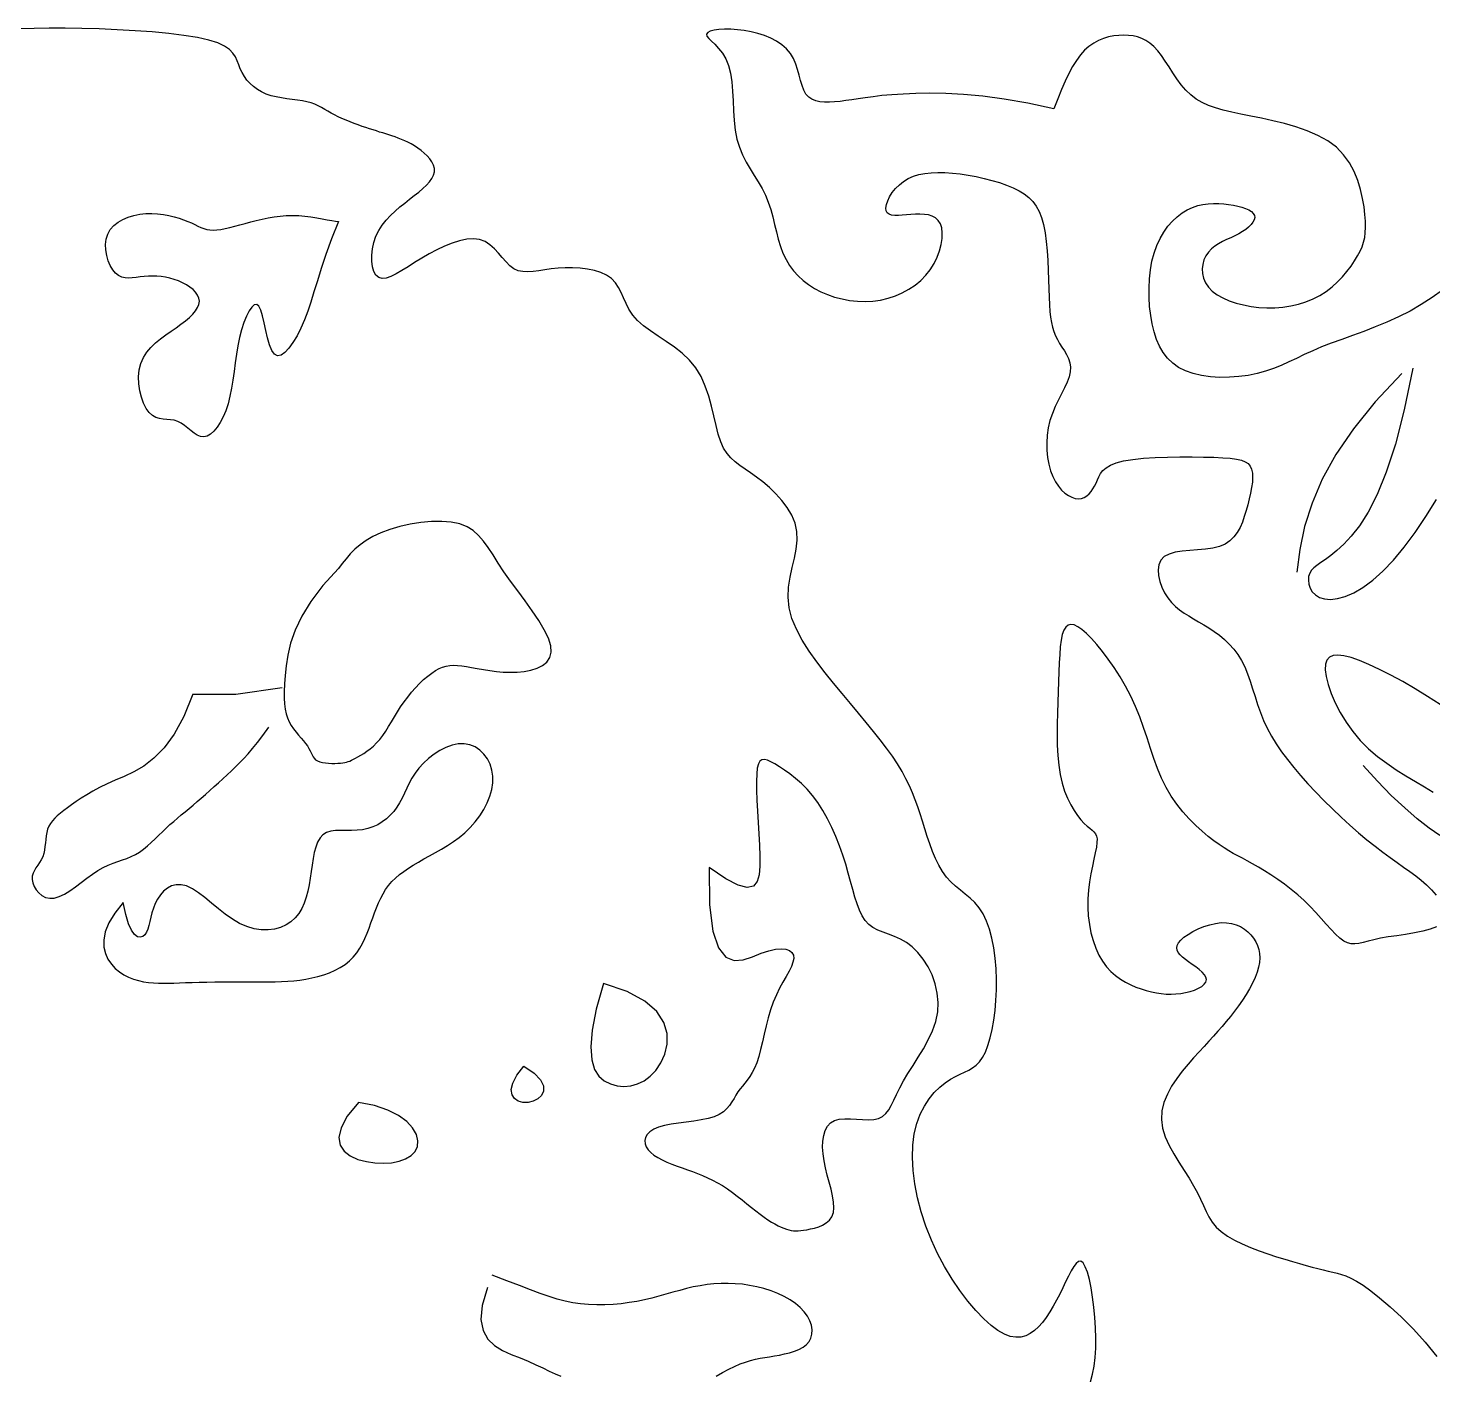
# Model space of a CAD drawing. Extents: x 560 to 725, y 213 to 408.
# Drawn here: x 606.78 to 642.87, y 256.97 to 291.58 of the extents above; entities that cross this region are included whole.
import ezdxf

# ---------------------------------------------------------------- set-up
doc = ezdxf.new("R2010")
doc.units = 0
doc.header["$LTSCALE"] = 10
doc.header["$MEASUREMENT"] = 0
doc.layers.add('3', color=3, linetype='CONTINUOUS')

msp = doc.modelspace()

# ---------------------------------------------------------------- linework, layer by layer
at = {"layer": '3'}
for points in [[(634.073, 256.796), (634.128, 256.985), (634.168, 257.194), (634.195, 257.42), (634.209, 257.661), (634.212, 257.914), (634.204, 258.176), (634.187, 258.443), (634.161, 258.71), (634.128, 258.967), (634.088, 259.207), (634.043, 259.423), (633.993, 259.606), (633.939, 259.75), (633.883, 259.846), (633.825, 259.889), (633.766, 259.883), (633.704, 259.836), (633.641, 259.753), (633.574, 259.642), (633.506, 259.509), (633.434, 259.361), (633.36, 259.205), (633.282, 259.046), (633.201, 258.889), (633.117, 258.735), (633.029, 258.587), (632.936, 258.448), (632.84, 258.32), (632.739, 258.206), (632.634, 258.109), (632.524, 258.03), (632.408, 257.973), (632.284, 257.941), (632.153, 257.936), (632.012, 257.961), (631.86, 258.018), (631.696, 258.112), (631.52, 258.243), (631.33, 258.415), (631.13, 258.624), (630.925, 258.866), (630.72, 259.137), (630.519, 259.434), (630.326, 259.752), (630.146, 260.087), (629.984, 260.436), (629.843, 260.794), (629.725, 261.157), (629.631, 261.52), (629.562, 261.878), (629.517, 262.227), (629.499, 262.561), (629.508, 262.876), (629.545, 263.168), (629.609, 263.432), (629.697, 263.669), (629.804, 263.879), (629.927, 264.064), (630.059, 264.224), (630.198, 264.361), (630.337, 264.475), (630.473, 264.568), (630.602, 264.641), (630.724, 264.7), (630.837, 264.751), (630.944, 264.802), (631.043, 264.858), (631.136, 264.926), (631.221, 265.013), (631.3, 265.125), (631.373, 265.266), (631.439, 265.436), (631.497, 265.631), (631.547, 265.848), (631.589, 266.082), (631.621, 266.332), (631.643, 266.593), (631.655, 266.862), (631.656, 267.135), (631.645, 267.409), (631.622, 267.679), (631.587, 267.941), (631.54, 268.19), (631.479, 268.422), (631.405, 268.633), (631.317, 268.818), (631.216, 268.975), (631.103, 269.108), (630.983, 269.224), (630.857, 269.328), (630.73, 269.428), (630.605, 269.53), (630.485, 269.639), (630.372, 269.763), (630.27, 269.905), (630.177, 270.065), (630.093, 270.238), (630.016, 270.423), (629.946, 270.614), (629.879, 270.809), (629.817, 271.005), (629.756, 271.198), (629.696, 271.386), (629.635, 271.57), (629.57, 271.75), (629.499, 271.93), (629.421, 272.11), (629.332, 272.292), (629.23, 272.478), (629.114, 272.669), (628.982, 272.867), (628.834, 273.073), (628.672, 273.286), (628.497, 273.508), (628.31, 273.737), (628.113, 273.975), (627.906, 274.221), (627.692, 274.477), (627.472, 274.742), (627.252, 275.013), (627.04, 275.291), (626.842, 275.571), (626.665, 275.853), (626.516, 276.134), (626.402, 276.412), (626.331, 276.686), (626.306, 276.954), (626.318, 277.215), (626.357, 277.469), (626.409, 277.717), (626.464, 277.958), (626.511, 278.192), (626.536, 278.42), (626.53, 278.641), (626.482, 278.855), (626.398, 279.061), (626.283, 279.257), (626.145, 279.443), (625.99, 279.615), (625.826, 279.774), (625.658, 279.917), (625.495, 280.043), (625.341, 280.151), (625.197, 280.248), (625.065, 280.34), (624.944, 280.432), (624.834, 280.533), (624.735, 280.648), (624.648, 280.785), (624.573, 280.949), (624.509, 281.146), (624.452, 281.369), (624.395, 281.612), (624.334, 281.866), (624.263, 282.125), (624.177, 282.379), (624.069, 282.623), (623.936, 282.847), (623.772, 283.047), (623.585, 283.224), (623.383, 283.384), (623.174, 283.53), (622.966, 283.667), (622.767, 283.799), (622.587, 283.93), (622.433, 284.065), (622.311, 284.206), (622.215, 284.353), (622.139, 284.5), (622.073, 284.646), (622.011, 284.786), (621.944, 284.917), (621.866, 285.037), (621.767, 285.141), (621.642, 285.228), (621.494, 285.297), (621.328, 285.35), (621.148, 285.387), (620.96, 285.411), (620.768, 285.422), (620.577, 285.421), (620.392, 285.41), (620.216, 285.391), (620.051, 285.366), (619.896, 285.342), (619.75, 285.324), (619.614, 285.315), (619.487, 285.321), (619.368, 285.346), (619.258, 285.396), (619.155, 285.473), (619.056, 285.571), (618.96, 285.682), (618.861, 285.798), (618.756, 285.911), (618.644, 286.012), (618.519, 286.093), (618.379, 286.147), (618.221, 286.167), (618.048, 286.155), (617.864, 286.116), (617.672, 286.055), (617.475, 285.974), (617.276, 285.88), (617.08, 285.775), (616.89, 285.665), (616.709, 285.554), (616.538, 285.446), (616.378, 285.348), (616.231, 285.263), (616.097, 285.198), (615.977, 285.157), (615.873, 285.146), (615.785, 285.17), (615.713, 285.231), (615.66, 285.326), (615.624, 285.447), (615.606, 285.589), (615.605, 285.745), (615.623, 285.908), (615.659, 286.073), (615.714, 286.232), (615.786, 286.38), (615.875, 286.517), (615.976, 286.645), (616.088, 286.765), (616.206, 286.877), (616.33, 286.983), (616.455, 287.084), (616.578, 287.181), (616.698, 287.275), (616.812, 287.367), (616.916, 287.457), (617.009, 287.545), (617.088, 287.632), (617.15, 287.718), (617.194, 287.804), (617.216, 287.889), (617.215, 287.974), (617.194, 288.058), (617.154, 288.14), (617.099, 288.22), (617.033, 288.296), (616.957, 288.369), (616.876, 288.436), (616.791, 288.498), (616.706, 288.553), (616.621, 288.602), (616.537, 288.646), (616.453, 288.685), (616.369, 288.721), (616.287, 288.753), (616.205, 288.782), (616.125, 288.809), (616.046, 288.835), (615.967, 288.86), (615.888, 288.885), (615.808, 288.91), (615.725, 288.936), (615.64, 288.963), (615.552, 288.991), (615.458, 289.022), (615.36, 289.055), (615.258, 289.091), (615.154, 289.129), (615.049, 289.169), (614.945, 289.211), (614.842, 289.255), (614.744, 289.3), (614.65, 289.347), (614.563, 289.396), (614.48, 289.444), (614.399, 289.492), (614.317, 289.539), (614.233, 289.582), (614.144, 289.622), (614.048, 289.658), (613.942, 289.687), (613.825, 289.711), (613.698, 289.73), (613.565, 289.748), (613.428, 289.765), (613.289, 289.786), (613.152, 289.811), (613.019, 289.843), (612.893, 289.886), (612.775, 289.939), (612.667, 290.003), (612.568, 290.077), (612.48, 290.158), (612.401, 290.246), (612.333, 290.34), (612.274, 290.437), (612.226, 290.537), (612.188, 290.638), (612.15, 290.74), (612.104, 290.84), (612.04, 290.937), (611.949, 291.031), (611.822, 291.119), (611.648, 291.2), (611.418, 291.274), (611.127, 291.338), (610.781, 291.394), (610.392, 291.441), (609.969, 291.481), (609.524, 291.513), (609.066, 291.538), (608.607, 291.558), (608.158, 291.571), (607.727, 291.579), (607.318, 291.58), (606.934, 291.574), (606.576, 291.56)], [(633.127, 289.508), (632.465, 289.649), (631.859, 289.753), (631.308, 289.827), (630.807, 289.875), (630.355, 289.9), (629.948, 289.907), (629.584, 289.901), (629.259, 289.886), (628.971, 289.867), (628.715, 289.844), (628.488, 289.818), (628.285, 289.792), (628.103, 289.765), (627.937, 289.74), (627.784, 289.717), (627.639, 289.697), (627.499, 289.682), (627.366, 289.674), (627.239, 289.674), (627.121, 289.686), (627.013, 289.71), (626.917, 289.751), (626.833, 289.808), (626.763, 289.886), (626.708, 289.985), (626.664, 290.102), (626.626, 290.232), (626.589, 290.371), (626.549, 290.514), (626.501, 290.657), (626.44, 290.796), (626.361, 290.926), (626.262, 291.044), (626.143, 291.148), (626.008, 291.24), (625.859, 291.319), (625.698, 291.386), (625.53, 291.441), (625.355, 291.485), (625.178, 291.517), (625.002, 291.538), (624.831, 291.549), (624.67, 291.55), (624.525, 291.541), (624.401, 291.523), (624.304, 291.497), (624.238, 291.464), (624.209, 291.423), (624.219, 291.375), (624.264, 291.317), (624.334, 291.247), (624.421, 291.163), (624.518, 291.06), (624.614, 290.937), (624.703, 290.791), (624.776, 290.619), (624.827, 290.42), (624.86, 290.197), (624.879, 289.959), (624.892, 289.709), (624.903, 289.455), (624.919, 289.203), (624.946, 288.959), (624.989, 288.728), (625.053, 288.516), (625.134, 288.32), (625.228, 288.137), (625.329, 287.963), (625.434, 287.795), (625.538, 287.628), (625.636, 287.46), (625.723, 287.287), (625.795, 287.105), (625.856, 286.918), (625.908, 286.726), (625.956, 286.533), (626.003, 286.341), (626.052, 286.153), (626.107, 285.971), (626.172, 285.798), (626.25, 285.635), (626.34, 285.483), (626.444, 285.342), (626.559, 285.213), (626.687, 285.094), (626.827, 284.987), (626.979, 284.89), (627.142, 284.805), (627.316, 284.731), (627.499, 284.669), (627.689, 284.619), (627.884, 284.583), (628.083, 284.562), (628.283, 284.556), (628.483, 284.566), (628.68, 284.592), (628.872, 284.636), (629.059, 284.698), (629.238, 284.775), (629.407, 284.867), (629.565, 284.974), (629.711, 285.094), (629.842, 285.227), (629.957, 285.372), (630.055, 285.528), (630.134, 285.69), (630.195, 285.854), (630.238, 286.016), (630.262, 286.172), (630.266, 286.316), (630.252, 286.445), (630.217, 286.554), (630.163, 286.64), (630.092, 286.704), (630.007, 286.749), (629.91, 286.778), (629.804, 286.794), (629.692, 286.8), (629.576, 286.798), (629.46, 286.79), (629.347, 286.781), (629.237, 286.772), (629.136, 286.766), (629.043, 286.767), (628.963, 286.776), (628.898, 286.797), (628.85, 286.832), (628.822, 286.885), (628.815, 286.956), (628.829, 287.043), (628.862, 287.141), (628.913, 287.245), (628.981, 287.352), (629.064, 287.456), (629.162, 287.554), (629.271, 287.641), (629.392, 287.713), (629.524, 287.771), (629.666, 287.814), (629.818, 287.845), (629.981, 287.863), (630.153, 287.87), (630.334, 287.867), (630.525, 287.854), (630.724, 287.832), (630.929, 287.801), (631.135, 287.763), (631.341, 287.718), (631.542, 287.666), (631.736, 287.608), (631.918, 287.544), (632.086, 287.476), (632.237, 287.402), (632.371, 287.321), (632.489, 287.231), (632.592, 287.127), (632.68, 287.008), (632.755, 286.871), (632.817, 286.712), (632.867, 286.53), (632.906, 286.323), (632.936, 286.096), (632.958, 285.854), (632.973, 285.606), (632.985, 285.356), (632.993, 285.111), (633.001, 284.878), (633.009, 284.663), (633.019, 284.471), (633.032, 284.301), (633.049, 284.149), (633.071, 284.013), (633.098, 283.891), (633.132, 283.779), (633.173, 283.675), (633.222, 283.576), (633.279, 283.479), (633.34, 283.384), (633.401, 283.287), (633.458, 283.189), (633.506, 283.087), (633.541, 282.981), (633.558, 282.869), (633.553, 282.749), (633.523, 282.62), (633.472, 282.483), (633.405, 282.338), (633.328, 282.185), (633.247, 282.023), (633.167, 281.855), (633.094, 281.679), (633.032, 281.496), (632.988, 281.307), (632.96, 281.115), (632.949, 280.922), (632.953, 280.731), (632.971, 280.546), (633.003, 280.37), (633.047, 280.205), (633.103, 280.055), (633.171, 279.922), (633.247, 279.806), (633.33, 279.709), (633.417, 279.629), (633.506, 279.567), (633.596, 279.523), (633.683, 279.496), (633.766, 279.487), (633.842, 279.496), (633.913, 279.52), (633.977, 279.558), (634.035, 279.608), (634.088, 279.668), (634.135, 279.737), (634.178, 279.811), (634.215, 279.889), (634.25, 279.97), (634.286, 280.051), (634.332, 280.131), (634.393, 280.208), (634.476, 280.281), (634.588, 280.348), (634.735, 280.407), (634.925, 280.456), (635.16, 280.495), (635.434, 280.524), (635.733, 280.544), (636.049, 280.557), (636.368, 280.562), (636.681, 280.563), (636.977, 280.558), (637.243, 280.551), (637.472, 280.541), (637.664, 280.526), (637.823, 280.506), (637.95, 280.477), (638.05, 280.438), (638.125, 280.388), (638.178, 280.324), (638.213, 280.244), (638.232, 280.147), (638.238, 280.034), (638.231, 279.909), (638.213, 279.774), (638.187, 279.631), (638.153, 279.483), (638.114, 279.331), (638.071, 279.18), (638.025, 279.031), (637.974, 278.886), (637.915, 278.749), (637.844, 278.622), (637.758, 278.506), (637.655, 278.406), (637.532, 278.322), (637.385, 278.258), (637.214, 278.215), (637.024, 278.188), (636.824, 278.17), (636.622, 278.155), (636.427, 278.137), (636.248, 278.109), (636.091, 278.065), (635.966, 277.998), (635.879, 277.905), (635.828, 277.789), (635.809, 277.656), (635.818, 277.511), (635.852, 277.361), (635.906, 277.211), (635.977, 277.067), (636.06, 276.935), (636.153, 276.819), (636.255, 276.718), (636.363, 276.629), (636.477, 276.548), (636.598, 276.473), (636.722, 276.4), (636.851, 276.326), (636.983, 276.249), (637.117, 276.166), (637.251, 276.075), (637.384, 275.976), (637.512, 275.868), (637.636, 275.75), (637.752, 275.621), (637.858, 275.481), (637.953, 275.328), (638.036, 275.162), (638.108, 274.985), (638.174, 274.798), (638.237, 274.604), (638.3, 274.404), (638.366, 274.201), (638.438, 273.996), (638.521, 273.791), (638.616, 273.589), (638.725, 273.387), (638.847, 273.186), (638.982, 272.985), (639.131, 272.783), (639.293, 272.578), (639.468, 272.371), (639.656, 272.161), (639.858, 271.946), (640.069, 271.73), (640.288, 271.515), (640.511, 271.304), (640.735, 271.099), (640.957, 270.904), (641.174, 270.721), (641.383, 270.554), (641.582, 270.402), (641.77, 270.266), (641.948, 270.14), (642.117, 270.022), (642.276, 269.908), (642.428, 269.796), (642.571, 269.681), (642.708, 269.561), (642.837, 269.433), (642.953, 269.299)], [(643.115, 284.848), (642.85, 284.658), (642.571, 284.476), (642.282, 284.309), (641.987, 284.158), (641.688, 284.022), (641.389, 283.899), (641.093, 283.786), (640.805, 283.681), (640.526, 283.581), (640.26, 283.484), (640.011, 283.387), (639.781, 283.289), (639.566, 283.19), (639.362, 283.093), (639.165, 283), (638.971, 282.912), (638.774, 282.832), (638.57, 282.761), (638.355, 282.702), (638.126, 282.655), (637.887, 282.623), (637.642, 282.606), (637.397, 282.604), (637.156, 282.619), (636.925, 282.652), (636.708, 282.703), (636.51, 282.772), (636.336, 282.862), (636.184, 282.971), (636.053, 283.098), (635.942, 283.242), (635.849, 283.403), (635.771, 283.58), (635.708, 283.772), (635.658, 283.978), (635.62, 284.197), (635.593, 284.425), (635.578, 284.66), (635.576, 284.897), (635.587, 285.133), (635.612, 285.364), (635.651, 285.587), (635.706, 285.798), (635.775, 285.994), (635.859, 286.174), (635.954, 286.338), (636.06, 286.486), (636.176, 286.617), (636.298, 286.732), (636.426, 286.829), (636.557, 286.908), (636.691, 286.971), (636.827, 287.017), (636.963, 287.049), (637.098, 287.068), (637.233, 287.076), (637.366, 287.075), (637.496, 287.066), (637.622, 287.05), (637.743, 287.03), (637.858, 287.006), (637.964, 286.977), (638.059, 286.944), (638.141, 286.906), (638.207, 286.864), (638.256, 286.818), (638.284, 286.767), (638.291, 286.711), (638.278, 286.653), (638.246, 286.592), (638.198, 286.53), (638.136, 286.468), (638.061, 286.408), (637.976, 286.349), (637.882, 286.294), (637.782, 286.243), (637.677, 286.194), (637.571, 286.144), (637.465, 286.093), (637.363, 286.037), (637.267, 285.975), (637.179, 285.904), (637.101, 285.821), (637.037, 285.726), (636.988, 285.621), (636.956, 285.508), (636.942, 285.39), (636.948, 285.27), (636.975, 285.15), (637.026, 285.034), (637.101, 284.923), (637.203, 284.821), (637.328, 284.729), (637.474, 284.647), (637.637, 284.575), (637.814, 284.514), (638.003, 284.465), (638.2, 284.428), (638.402, 284.403), (638.607, 284.392), (638.813, 284.395), (639.017, 284.411), (639.219, 284.442), (639.416, 284.487), (639.607, 284.546), (639.79, 284.621), (639.964, 284.71), (640.127, 284.815), (640.278, 284.932), (640.418, 285.059), (640.546, 285.192), (640.662, 285.328), (640.766, 285.465), (640.856, 285.599), (640.934, 285.727), (640.998, 285.847), (641.05, 285.963), (641.089, 286.078), (641.117, 286.196), (641.134, 286.323), (641.14, 286.461), (641.136, 286.616), (641.123, 286.79), (641.1, 286.988), (641.065, 287.203), (641.014, 287.43), (640.943, 287.662), (640.848, 287.893), (640.727, 288.116), (640.575, 288.326), (640.39, 288.516), (640.168, 288.68), (639.916, 288.821), (639.642, 288.94), (639.352, 289.041), (639.054, 289.127), (638.756, 289.2), (638.466, 289.263), (638.19, 289.319), (637.934, 289.371), (637.7, 289.421), (637.485, 289.472), (637.288, 289.529), (637.107, 289.593), (636.942, 289.668), (636.791, 289.757), (636.652, 289.863), (636.524, 289.987), (636.406, 290.126), (636.295, 290.276), (636.191, 290.43), (636.091, 290.584), (635.993, 290.734), (635.897, 290.873), (635.8, 290.997), (635.702, 291.103), (635.6, 291.19), (635.496, 291.259), (635.389, 291.313), (635.279, 291.353), (635.165, 291.379), (635.047, 291.394), (634.925, 291.399), (634.799, 291.394), (634.67, 291.38), (634.539, 291.354), (634.409, 291.315), (634.28, 291.262), (634.155, 291.195), (634.034, 291.111), (633.92, 291.009), (633.812, 290.889), (633.711, 290.75), (633.614, 290.591), (633.519, 290.414), (633.425, 290.217), (633.329, 290), (633.231, 289.764), (633.127, 289.508)], [(614.75, 286.614), (614.575, 286.163), (614.431, 285.762), (614.311, 285.405), (614.21, 285.086), (614.122, 284.8), (614.041, 284.541), (613.962, 284.302), (613.878, 284.079), (613.786, 283.867), (613.686, 283.671), (613.583, 283.498), (613.478, 283.353), (613.375, 283.245), (613.277, 283.179), (613.186, 283.162), (613.105, 283.201), (613.037, 283.299), (612.98, 283.443), (612.93, 283.62), (612.886, 283.812), (612.844, 284.005), (612.802, 284.183), (612.758, 284.331), (612.708, 284.433), (612.652, 284.478), (612.589, 284.468), (612.523, 284.41), (612.455, 284.311), (612.388, 284.176), (612.324, 284.013), (612.264, 283.827), (612.212, 283.626), (612.169, 283.415), (612.132, 283.197), (612.099, 282.976), (612.069, 282.755), (612.037, 282.536), (612.003, 282.323), (611.963, 282.119), (611.915, 281.926), (611.856, 281.748), (611.789, 281.587), (611.715, 281.443), (611.635, 281.321), (611.55, 281.221), (611.464, 281.146), (611.377, 281.097), (611.291, 281.077), (611.207, 281.086), (611.125, 281.119), (611.044, 281.17), (610.963, 281.232), (610.881, 281.3), (610.798, 281.367), (610.713, 281.427), (610.625, 281.473), (610.532, 281.502), (610.438, 281.517), (610.342, 281.525), (610.245, 281.533), (610.151, 281.548), (610.058, 281.577), (609.97, 281.625), (609.887, 281.7), (609.811, 281.806), (609.745, 281.939), (609.689, 282.092), (609.648, 282.261), (609.624, 282.438), (609.618, 282.618), (609.635, 282.794), (609.675, 282.96), (609.741, 283.112), (609.829, 283.249), (609.934, 283.375), (610.054, 283.49), (610.183, 283.596), (610.317, 283.695), (610.451, 283.79), (610.582, 283.881), (610.705, 283.97), (610.819, 284.059), (610.92, 284.146), (611.007, 284.231), (611.079, 284.316), (611.132, 284.399), (611.166, 284.48), (611.177, 284.561), (611.166, 284.639), (611.133, 284.716), (611.082, 284.79), (611.014, 284.86), (610.934, 284.925), (610.843, 284.985), (610.743, 285.038), (610.639, 285.085), (610.531, 285.123), (610.422, 285.154), (610.311, 285.178), (610.199, 285.194), (610.088, 285.204), (609.977, 285.208), (609.867, 285.206), (609.76, 285.198), (609.655, 285.185), (609.553, 285.171), (609.454, 285.16), (609.359, 285.155), (609.268, 285.161), (609.182, 285.182), (609.1, 285.221), (609.023, 285.283), (608.951, 285.37), (608.888, 285.478), (608.835, 285.602), (608.796, 285.738), (608.772, 285.879), (608.768, 286.022), (608.784, 286.16), (608.824, 286.288), (608.89, 286.403), (608.979, 286.504), (609.088, 286.59), (609.212, 286.662), (609.35, 286.72), (609.496, 286.764), (609.648, 286.795), (609.802, 286.812), (609.956, 286.817), (610.106, 286.809), (610.253, 286.792), (610.394, 286.766), (610.529, 286.734), (610.656, 286.697), (610.773, 286.656), (610.88, 286.614), (610.975, 286.572), (611.061, 286.531), (611.141, 286.493), (611.216, 286.458), (611.291, 286.429), (611.366, 286.407), (611.446, 286.393), (611.532, 286.388), (611.627, 286.393), (611.73, 286.407), (611.842, 286.429), (611.961, 286.457), (612.086, 286.489), (612.218, 286.525), (612.354, 286.562), (612.496, 286.6), (612.641, 286.636), (612.79, 286.67), (612.942, 286.701), (613.096, 286.727), (613.253, 286.747), (613.411, 286.76), (613.57, 286.766), (613.729, 286.763), (613.888, 286.75), (614.044, 286.731), (614.194, 286.706), (614.335, 286.681), (614.464, 286.656), (614.578, 286.634), (614.674, 286.62), (614.75, 286.614)], [(642.069, 282.702), (641.389, 281.976), (640.829, 281.286), (640.38, 280.625), (640.029, 279.99), (639.764, 279.374), (639.574, 278.773), (639.448, 278.182), (639.372, 277.597)], [(642.353, 282.843), (642.134, 281.773), (641.906, 280.888), (641.673, 280.168), (641.439, 279.592), (641.209, 279.14), (640.986, 278.79), (640.774, 278.523), (640.579, 278.317), (640.403, 278.155), (640.246, 278.027), (640.109, 277.925), (639.99, 277.843), (639.891, 277.774), (639.81, 277.711), (639.748, 277.646), (639.704, 277.573), (639.677, 277.486), (639.67, 277.39), (639.682, 277.289), (639.715, 277.189), (639.771, 277.096), (639.85, 277.015), (639.953, 276.951), (640.082, 276.911), (640.237, 276.9), (640.416, 276.92), (640.616, 276.976), (640.836, 277.071), (641.072, 277.208), (641.323, 277.39), (641.585, 277.621), (641.856, 277.904), (642.134, 278.24), (642.414, 278.619), (642.691, 279.031), (642.962, 279.464)], [(614.75, 277.692), (614.351, 277.258), (614.041, 276.848), (613.807, 276.464), (613.638, 276.106), (613.522, 275.774), (613.449, 275.469), (613.406, 275.193), (613.382, 274.944), (613.367, 274.725), (613.359, 274.531), (613.36, 274.361), (613.368, 274.211), (613.385, 274.079), (613.411, 273.961), (613.445, 273.853), (613.488, 273.755), (613.54, 273.662), (613.599, 273.574), (613.662, 273.49), (613.727, 273.411), (613.792, 273.336), (613.853, 273.265), (613.908, 273.197), (613.956, 273.132), (613.994, 273.069), (614.024, 273.01), (614.049, 272.955), (614.073, 272.903), (614.098, 272.856), (614.127, 272.815), (614.164, 272.779), (614.211, 272.749), (614.27, 272.726), (614.34, 272.708), (614.417, 272.696), (614.498, 272.689), (614.581, 272.686), (614.662, 272.685), (614.738, 272.688), (614.806, 272.693), (614.865, 272.699), (614.916, 272.706), (614.961, 272.717), (615.003, 272.73), (615.044, 272.746), (615.087, 272.766), (615.135, 272.791), (615.189, 272.82), (615.252, 272.855), (615.322, 272.895), (615.399, 272.942), (615.48, 272.997), (615.563, 273.06), (615.648, 273.131), (615.731, 273.211), (615.813, 273.302), (615.891, 273.402), (615.966, 273.512), (616.04, 273.629), (616.114, 273.751), (616.189, 273.878), (616.267, 274.007), (616.349, 274.136), (616.437, 274.265), (616.53, 274.39), (616.629, 274.512), (616.731, 274.628), (616.835, 274.737), (616.94, 274.838), (617.045, 274.928), (617.147, 275.006), (617.245, 275.072), (617.338, 275.123), (617.428, 275.161), (617.518, 275.187), (617.61, 275.201), (617.705, 275.206), (617.807, 275.201), (617.917, 275.189), (618.038, 275.171), (618.172, 275.147), (618.318, 275.121), (618.474, 275.094), (618.637, 275.068), (618.808, 275.047), (618.983, 275.032), (619.162, 275.025), (619.343, 275.029), (619.522, 275.047), (619.695, 275.08), (619.854, 275.13), (619.993, 275.199), (620.104, 275.29), (620.182, 275.404), (620.218, 275.543), (620.207, 275.709), (620.144, 275.903), (620.037, 276.121), (619.895, 276.357), (619.727, 276.605), (619.544, 276.86), (619.356, 277.115), (619.172, 277.366), (619.002, 277.607), (618.854, 277.832), (618.722, 278.04), (618.599, 278.23), (618.478, 278.398), (618.352, 278.545), (618.213, 278.668), (618.054, 278.767), (617.868, 278.839), (617.65, 278.884), (617.406, 278.903), (617.143, 278.899), (616.871, 278.874), (616.596, 278.831), (616.327, 278.771), (616.073, 278.698), (615.841, 278.612), (615.638, 278.518), (615.461, 278.415), (615.308, 278.305), (615.173, 278.189), (615.054, 278.069), (614.946, 277.945), (614.846, 277.819), (614.75, 277.692)], [(642.965, 268.488), (642.803, 268.423), (642.609, 268.37), (642.394, 268.326), (642.169, 268.289), (641.942, 268.256), (641.724, 268.224), (641.525, 268.19), (641.353, 268.153), (641.204, 268.116), (641.076, 268.083), (640.963, 268.057), (640.862, 268.044), (640.767, 268.047), (640.674, 268.071), (640.579, 268.119), (640.478, 268.195), (640.37, 268.295), (640.255, 268.415), (640.132, 268.551), (640.002, 268.697), (639.864, 268.85), (639.717, 269.006), (639.562, 269.159), (639.398, 269.306), (639.228, 269.446), (639.055, 269.579), (638.882, 269.703), (638.71, 269.818), (638.544, 269.924), (638.385, 270.019), (638.237, 270.104), (638.101, 270.179), (637.975, 270.247), (637.856, 270.31), (637.74, 270.373), (637.624, 270.44), (637.505, 270.513), (637.379, 270.597), (637.243, 270.695), (637.095, 270.81), (636.938, 270.943), (636.775, 271.092), (636.61, 271.257), (636.448, 271.437), (636.292, 271.633), (636.146, 271.842), (636.013, 272.066), (635.897, 272.303), (635.795, 272.551), (635.702, 272.807), (635.614, 273.071), (635.527, 273.338), (635.438, 273.608), (635.341, 273.878), (635.232, 274.146), (635.11, 274.409), (634.975, 274.665), (634.832, 274.911), (634.682, 275.145), (634.531, 275.362), (634.381, 275.562), (634.235, 275.74), (634.097, 275.895), (633.969, 276.023), (633.853, 276.124), (633.748, 276.197), (633.653, 276.241), (633.57, 276.254), (633.498, 276.237), (633.437, 276.189), (633.387, 276.108), (633.348, 275.994), (633.319, 275.85), (633.297, 275.679), (633.281, 275.484), (633.269, 275.268), (633.261, 275.034), (633.253, 274.785), (633.245, 274.524), (633.236, 274.254), (633.226, 273.979), (633.219, 273.702), (633.216, 273.425), (633.219, 273.153), (633.232, 272.889), (633.256, 272.636), (633.293, 272.397), (633.344, 272.175), (633.409, 271.972), (633.483, 271.787), (633.565, 271.62), (633.651, 271.472), (633.738, 271.343), (633.825, 271.234), (633.908, 271.144), (633.984, 271.074), (634.053, 271.017), (634.112, 270.969), (634.162, 270.923), (634.201, 270.874), (634.227, 270.815), (634.24, 270.742), (634.239, 270.648), (634.223, 270.529), (634.195, 270.386), (634.16, 270.223), (634.121, 270.042), (634.081, 269.847), (634.046, 269.641), (634.018, 269.426), (634.002, 269.206), (634.001, 268.984), (634.015, 268.763), (634.043, 268.544), (634.085, 268.332), (634.141, 268.129), (634.209, 267.937), (634.289, 267.759), (634.381, 267.599), (634.484, 267.458), (634.596, 267.336), (634.716, 267.23), (634.842, 267.138), (634.973, 267.061), (635.106, 266.994), (635.241, 266.938), (635.374, 266.89), (635.506, 266.849), (635.637, 266.815), (635.765, 266.788), (635.892, 266.769), (636.018, 266.758), (636.143, 266.754), (636.267, 266.759), (636.392, 266.772), (636.515, 266.794), (636.635, 266.824), (636.747, 266.861), (636.847, 266.905), (636.932, 266.954), (636.997, 267.008), (637.039, 267.066), (637.054, 267.127), (637.039, 267.19), (636.999, 267.254), (636.938, 267.32), (636.862, 267.387), (636.776, 267.453), (636.685, 267.519), (636.594, 267.583), (636.51, 267.647), (636.436, 267.708), (636.375, 267.767), (636.329, 267.826), (636.3, 267.886), (636.29, 267.946), (636.3, 268.009), (636.334, 268.074), (636.392, 268.143), (636.475, 268.215), (636.581, 268.289), (636.704, 268.362), (636.841, 268.429), (636.987, 268.489), (637.137, 268.538), (637.287, 268.574), (637.433, 268.592), (637.57, 268.591), (637.698, 268.572), (637.817, 268.537), (637.926, 268.489), (638.026, 268.427), (638.115, 268.356), (638.193, 268.276), (638.261, 268.19), (638.317, 268.099), (638.362, 268.004), (638.394, 267.903), (638.414, 267.797), (638.421, 267.686), (638.414, 267.569), (638.392, 267.445), (638.355, 267.316), (638.303, 267.18), (638.238, 267.039), (638.161, 266.894), (638.074, 266.748), (637.98, 266.602), (637.879, 266.458), (637.775, 266.317), (637.669, 266.181), (637.562, 266.051), (637.455, 265.925), (637.345, 265.801), (637.231, 265.676), (637.114, 265.548), (636.99, 265.413), (636.861, 265.271), (636.723, 265.118), (636.578, 264.952), (636.43, 264.774), (636.288, 264.585), (636.158, 264.388), (636.047, 264.183), (635.961, 263.971), (635.908, 263.754), (635.895, 263.534), (635.926, 263.312), (635.994, 263.089), (636.092, 262.867), (636.211, 262.648), (636.342, 262.433), (636.477, 262.225), (636.607, 262.024), (636.723, 261.832), (636.819, 261.652), (636.9, 261.482), (636.972, 261.321), (637.042, 261.171), (637.117, 261.029), (637.202, 260.895), (637.305, 260.769), (637.433, 260.651), (637.589, 260.539), (637.771, 260.434), (637.972, 260.335), (638.187, 260.243), (638.409, 260.158), (638.633, 260.079), (638.854, 260.007), (639.065, 259.942), (639.261, 259.883), (639.443, 259.83), (639.612, 259.783), (639.769, 259.741), (639.914, 259.703), (640.05, 259.669), (640.176, 259.639), (640.295, 259.611), (640.408, 259.584), (640.52, 259.554), (640.637, 259.514), (640.765, 259.457), (640.91, 259.379), (641.077, 259.272), (641.272, 259.131), (641.501, 258.949), (641.768, 258.723), (642.061, 258.454), (642.368, 258.148), (642.675, 257.809), (642.971, 257.441)], [(643.055, 274.198), (642.734, 274.407), (642.413, 274.604), (642.096, 274.787), (641.789, 274.953), (641.497, 275.101), (641.226, 275.226), (640.981, 275.328), (640.766, 275.403), (640.581, 275.45), (640.428, 275.469), (640.304, 275.458), (640.21, 275.415), (640.146, 275.341), (640.111, 275.233), (640.106, 275.091), (640.129, 274.915), (640.18, 274.711), (640.257, 274.484), (640.36, 274.243), (640.487, 273.995), (640.638, 273.745), (640.811, 273.502), (641.005, 273.271), (641.218, 273.06), (641.446, 272.865), (641.685, 272.687), (641.93, 272.521), (642.176, 272.367), (642.419, 272.221), (642.653, 272.082), (642.874, 271.948)], [(611.007, 274.463), (610.775, 273.89), (610.528, 273.437), (610.271, 273.084), (610.009, 272.816), (609.747, 272.616), (609.491, 272.467), (609.246, 272.352), (609.016, 272.254), (608.805, 272.158), (608.614, 272.063), (608.44, 271.97), (608.283, 271.878), (608.141, 271.789), (608.012, 271.704), (607.895, 271.622), (607.789, 271.545), (607.693, 271.473), (607.606, 271.405), (607.528, 271.34), (607.46, 271.275), (607.401, 271.209), (607.351, 271.141), (607.31, 271.07), (607.279, 270.993), (607.257, 270.91), (607.241, 270.823), (607.23, 270.732), (607.221, 270.639), (607.211, 270.546), (607.197, 270.455), (607.179, 270.368), (607.152, 270.285), (607.115, 270.208), (607.072, 270.136), (607.025, 270.068), (606.98, 270), (606.939, 269.932), (606.906, 269.861), (606.886, 269.786), (606.882, 269.704), (606.897, 269.616), (606.931, 269.525), (606.982, 269.437), (607.049, 269.357), (607.13, 269.29), (607.225, 269.242), (607.332, 269.218), (607.449, 269.223), (607.576, 269.26), (607.71, 269.325), (607.85, 269.412), (607.993, 269.513), (608.139, 269.622), (608.284, 269.733), (608.429, 269.838), (608.569, 269.931), (608.705, 270.007), (608.835, 270.069), (608.961, 270.119), (609.083, 270.163), (609.201, 270.203), (609.315, 270.244), (609.425, 270.289), (609.533, 270.342), (609.638, 270.406), (609.741, 270.48), (609.842, 270.562), (609.941, 270.65), (610.038, 270.742), (610.135, 270.836), (610.231, 270.929), (610.327, 271.021), (610.423, 271.11), (610.519, 271.195), (610.615, 271.279), (610.713, 271.361), (610.812, 271.444), (610.913, 271.527), (611.016, 271.613), (611.121, 271.701), (611.228, 271.793), (611.338, 271.889), (611.449, 271.987), (611.56, 272.087), (611.672, 272.189), (611.783, 272.291), (611.892, 272.393), (612, 272.494), (612.105, 272.595), (612.21, 272.699), (612.317, 272.81), (612.428, 272.932), (612.546, 273.069), (612.673, 273.225), (612.812, 273.405), (612.964, 273.613)], [(611.007, 274.463), (612.113, 274.463), (613.304, 274.633)], [(609.221, 269.109), (609.003, 268.835), (608.852, 268.583), (608.76, 268.354), (608.721, 268.146), (608.724, 267.96), (608.764, 267.795), (608.83, 267.65), (608.916, 267.523), (609.015, 267.415), (609.123, 267.325), (609.238, 267.25), (609.36, 267.189), (609.486, 267.14), (609.615, 267.103), (609.745, 267.075), (609.873, 267.056), (610, 267.043), (610.126, 267.036), (610.254, 267.034), (610.385, 267.035), (610.523, 267.039), (610.669, 267.044), (610.825, 267.05), (610.993, 267.056), (611.175, 267.061), (611.369, 267.064), (611.571, 267.067), (611.778, 267.068), (611.987, 267.069), (612.195, 267.07), (612.399, 267.07), (612.595, 267.07), (612.781, 267.07), (612.958, 267.071), (613.128, 267.074), (613.291, 267.079), (613.45, 267.087), (613.606, 267.1), (613.76, 267.118), (613.913, 267.141), (614.068, 267.171), (614.222, 267.208), (614.374, 267.253), (614.521, 267.306), (614.663, 267.367), (614.796, 267.438), (614.921, 267.518), (615.033, 267.608), (615.133, 267.709), (615.221, 267.819), (615.299, 267.936), (615.368, 268.06), (615.43, 268.188), (615.486, 268.319), (615.537, 268.452), (615.586, 268.585), (615.633, 268.717), (615.681, 268.847), (615.73, 268.975), (615.781, 269.099), (615.836, 269.219), (615.897, 269.334), (615.964, 269.444), (616.04, 269.549), (616.124, 269.646), (616.217, 269.738), (616.319, 269.826), (616.43, 269.91), (616.548, 269.991), (616.674, 270.07), (616.807, 270.149), (616.947, 270.228), (617.093, 270.309), (617.245, 270.392), (617.398, 270.48), (617.553, 270.574), (617.706, 270.674), (617.856, 270.784), (618, 270.904), (618.138, 271.036), (618.266, 271.18), (618.382, 271.335), (618.485, 271.498), (618.572, 271.668), (618.641, 271.84), (618.69, 272.013), (618.717, 272.185), (618.719, 272.353), (618.695, 272.513), (618.648, 272.664), (618.578, 272.803), (618.489, 272.924), (618.382, 273.027), (618.26, 273.107), (618.126, 273.162), (617.982, 273.188), (617.829, 273.184), (617.673, 273.151), (617.514, 273.093), (617.358, 273.015), (617.207, 272.919), (617.065, 272.81), (616.934, 272.691), (616.819, 272.565), (616.722, 272.436), (616.639, 272.306), (616.568, 272.176), (616.504, 272.046), (616.444, 271.919), (616.385, 271.794), (616.322, 271.674), (616.252, 271.56), (616.173, 271.452), (616.083, 271.351), (615.984, 271.26), (615.877, 271.179), (615.761, 271.109), (615.638, 271.052), (615.509, 271.008), (615.373, 270.979), (615.233, 270.965), (615.09, 270.961), (614.948, 270.962), (614.81, 270.963), (614.678, 270.958), (614.556, 270.941), (614.447, 270.907), (614.353, 270.851), (614.277, 270.769), (614.216, 270.663), (614.169, 270.536), (614.131, 270.393), (614.101, 270.237), (614.076, 270.073), (614.052, 269.903), (614.027, 269.733), (613.998, 269.564), (613.963, 269.4), (613.921, 269.243), (613.869, 269.094), (613.806, 268.954), (613.73, 268.826), (613.639, 268.712), (613.531, 268.614), (613.405, 268.532), (613.263, 268.47), (613.107, 268.427), (612.941, 268.407), (612.765, 268.409), (612.584, 268.437), (612.399, 268.49), (612.212, 268.571), (612.027, 268.68), (611.844, 268.809), (611.665, 268.951), (611.489, 269.095), (611.319, 269.235), (611.156, 269.36), (610.999, 269.463), (610.851, 269.534), (610.713, 269.568), (610.584, 269.567), (610.465, 269.535), (610.357, 269.478), (610.26, 269.399), (610.176, 269.303), (610.103, 269.196), (610.043, 269.081), (609.996, 268.963), (609.959, 268.846), (609.929, 268.73), (609.903, 268.62), (609.878, 268.517), (609.85, 268.425), (609.816, 268.345), (609.774, 268.281), (609.721, 268.236), (609.658, 268.216), (609.588, 268.231), (609.514, 268.289), (609.437, 268.397), (609.361, 268.565), (609.289, 268.799), (609.221, 269.109)], [(624.278, 270.006), (624.288, 269.049), (624.371, 268.376), (624.513, 267.944), (624.7, 267.707), (624.918, 267.62), (625.151, 267.637), (625.387, 267.713), (625.611, 267.804), (625.81, 267.871), (625.983, 267.909), (626.128, 267.921), (626.247, 267.909), (626.338, 267.876), (626.402, 267.823), (626.439, 267.753), (626.447, 267.669), (626.429, 267.573), (626.387, 267.465), (626.327, 267.344), (626.254, 267.211), (626.172, 267.065), (626.086, 266.907), (626.002, 266.735), (625.923, 266.551), (625.853, 266.353), (625.792, 266.148), (625.738, 265.938), (625.689, 265.729), (625.642, 265.525), (625.596, 265.332), (625.548, 265.153), (625.497, 264.993), (625.442, 264.855), (625.382, 264.738), (625.32, 264.637), (625.256, 264.548), (625.193, 264.468), (625.131, 264.393), (625.071, 264.319), (625.015, 264.242), (624.964, 264.159), (624.914, 264.073), (624.861, 263.984), (624.801, 263.897), (624.73, 263.813), (624.643, 263.734), (624.536, 263.664), (624.406, 263.605), (624.25, 263.558), (624.073, 263.521), (623.882, 263.491), (623.685, 263.465), (623.488, 263.439), (623.3, 263.412), (623.126, 263.378), (622.974, 263.336), (622.85, 263.282), (622.755, 263.219), (622.686, 263.148), (622.643, 263.072), (622.624, 262.992), (622.629, 262.911), (622.656, 262.832), (622.705, 262.755), (622.773, 262.683), (622.858, 262.616), (622.958, 262.554), (623.07, 262.495), (623.191, 262.439), (623.319, 262.387), (623.451, 262.336), (623.584, 262.288), (623.716, 262.24), (623.847, 262.193), (623.977, 262.144), (624.106, 262.093), (624.235, 262.038), (624.363, 261.977), (624.491, 261.91), (624.619, 261.834), (624.746, 261.751), (624.873, 261.66), (624.998, 261.564), (625.122, 261.466), (625.243, 261.368), (625.36, 261.273), (625.474, 261.182), (625.582, 261.098), (625.686, 261.023), (625.784, 260.957), (625.878, 260.899), (625.965, 260.848), (626.048, 260.805), (626.125, 260.769), (626.196, 260.74), (626.263, 260.716), (626.324, 260.697), (626.383, 260.684), (626.44, 260.675), (626.499, 260.671), (626.56, 260.672), (626.628, 260.678), (626.703, 260.688), (626.787, 260.701), (626.883, 260.72), (626.985, 260.744), (627.09, 260.777), (627.191, 260.82), (627.285, 260.876), (627.366, 260.946), (627.428, 261.034), (627.468, 261.14), (627.481, 261.267), (627.472, 261.412), (627.445, 261.572), (627.406, 261.742), (627.359, 261.921), (627.31, 262.104), (627.265, 262.289), (627.227, 262.472), (627.202, 262.649), (627.191, 262.819), (627.196, 262.977), (627.218, 263.121), (627.258, 263.249), (627.317, 263.358), (627.396, 263.444), (627.496, 263.506), (627.618, 263.541), (627.757, 263.554), (627.907, 263.553), (628.063, 263.545), (628.219, 263.534), (628.369, 263.529), (628.508, 263.537), (628.63, 263.562), (628.731, 263.612), (628.816, 263.685), (628.888, 263.78), (628.955, 263.895), (629.02, 264.029), (629.091, 264.18), (629.172, 264.346), (629.268, 264.525), (629.384, 264.717), (629.513, 264.919), (629.648, 265.131), (629.782, 265.352), (629.906, 265.58), (630.014, 265.814), (630.096, 266.053), (630.147, 266.296), (630.16, 266.54), (630.137, 266.784), (630.083, 267.021), (630.002, 267.248), (629.898, 267.46), (629.776, 267.654), (629.64, 267.824), (629.495, 267.967), (629.344, 268.079), (629.19, 268.167), (629.037, 268.236), (628.887, 268.294), (628.743, 268.347), (628.608, 268.403), (628.484, 268.467), (628.375, 268.547), (628.282, 268.649), (628.203, 268.771), (628.136, 268.913), (628.076, 269.073), (628.02, 269.25), (627.966, 269.442), (627.911, 269.647), (627.851, 269.865), (627.783, 270.092), (627.707, 270.327), (627.623, 270.565), (627.53, 270.803), (627.428, 271.036), (627.318, 271.263), (627.199, 271.477), (627.071, 271.677), (626.934, 271.859), (626.791, 272.023), (626.644, 272.17), (626.497, 272.3), (626.352, 272.415), (626.214, 272.514), (626.084, 272.598), (625.965, 272.669), (625.861, 272.725), (625.771, 272.764), (625.694, 272.782), (625.63, 272.775), (625.579, 272.738), (625.541, 272.669), (625.513, 272.562), (625.497, 272.414), (625.492, 272.223), (625.495, 271.994), (625.504, 271.737), (625.518, 271.46), (625.534, 271.169), (625.55, 270.874), (625.565, 270.583), (625.575, 270.304), (625.578, 270.045), (625.561, 269.821), (625.511, 269.646), (625.413, 269.533), (625.255, 269.499), (625.022, 269.557), (624.701, 269.721), (624.278, 270.006)], [(643.047, 270.829), (642.772, 271.022), (642.47, 271.26), (642.145, 271.54), (641.802, 271.863), (641.444, 272.228), (641.076, 272.633)], [(621.557, 267.032), (621.376, 266.367), (621.272, 265.827), (621.237, 265.398), (621.261, 265.068), (621.332, 264.821), (621.443, 264.645), (621.582, 264.525), (621.741, 264.447), (621.91, 264.401), (622.084, 264.384), (622.26, 264.399), (622.434, 264.446), (622.602, 264.527), (622.76, 264.643), (622.904, 264.795), (623.031, 264.986), (623.134, 265.213), (623.195, 265.47), (623.195, 265.744), (623.112, 266.027), (622.928, 266.308), (622.62, 266.576), (622.17, 266.821), (621.557, 267.032)], [(619.515, 264.908), (619.779, 264.723), (619.942, 264.553), (620.018, 264.399), (620.023, 264.265), (619.971, 264.153), (619.877, 264.065), (619.756, 264.004), (619.622, 263.973), (619.489, 263.973), (619.369, 264.005), (619.272, 264.071), (619.21, 264.169), (619.192, 264.302), (619.23, 264.469), (619.334, 264.671), (619.515, 264.908)], [(615.263, 263.973), (614.979, 263.62), (614.817, 263.322), (614.761, 263.075), (614.794, 262.874), (614.898, 262.716), (615.056, 262.596), (615.252, 262.509), (615.468, 262.451), (615.689, 262.418), (615.907, 262.409), (616.115, 262.424), (616.307, 262.462), (616.476, 262.523), (616.615, 262.607), (616.719, 262.713), (616.779, 262.84), (616.792, 262.987), (616.752, 263.148), (616.657, 263.315), (616.505, 263.481), (616.292, 263.637), (616.016, 263.776), (615.674, 263.891), (615.263, 263.973)], [(624.452, 256.937), (624.616, 257.028), (624.777, 257.114), (624.93, 257.189), (625.074, 257.251), (625.209, 257.301), (625.338, 257.34), (625.462, 257.372), (625.583, 257.397), (625.704, 257.418), (625.826, 257.438), (625.951, 257.458), (626.081, 257.481), (626.212, 257.508), (626.342, 257.54), (626.467, 257.579), (626.583, 257.625), (626.687, 257.681), (626.775, 257.748), (626.844, 257.826), (626.891, 257.918), (626.916, 258.019), (626.919, 258.129), (626.901, 258.244), (626.861, 258.362), (626.8, 258.48), (626.719, 258.595), (626.617, 258.705), (626.496, 258.807), (626.358, 258.901), (626.205, 258.986), (626.04, 259.062), (625.865, 259.129), (625.684, 259.187), (625.499, 259.234), (625.313, 259.271), (625.128, 259.298), (624.944, 259.314), (624.761, 259.321), (624.58, 259.319), (624.399, 259.308), (624.221, 259.289), (624.043, 259.262), (623.867, 259.229), (623.692, 259.188), (623.518, 259.143), (623.342, 259.095), (623.166, 259.044), (622.986, 258.994), (622.803, 258.946), (622.615, 258.901), (622.421, 258.86), (622.222, 258.827), (622.017, 258.8), (621.808, 258.781), (621.598, 258.771), (621.388, 258.77), (621.178, 258.778), (620.972, 258.796), (620.77, 258.825), (620.572, 258.865), (620.373, 258.918), (620.164, 258.983), (619.937, 259.062), (619.685, 259.156), (619.4, 259.265), (619.074, 259.39), (618.699, 259.532)], [(618.58, 259.214), (618.445, 258.756), (618.413, 258.392), (618.467, 258.107), (618.589, 257.889), (618.761, 257.724), (618.968, 257.598), (619.192, 257.498), (619.416, 257.409), (619.626, 257.321), (619.819, 257.233), (619.999, 257.148), (620.166, 257.07), (620.321, 256.999), (620.467, 256.94)]]:
    msp.add_lwpolyline(points, dxfattribs=at)

doc.saveas('drawing.dxf')
